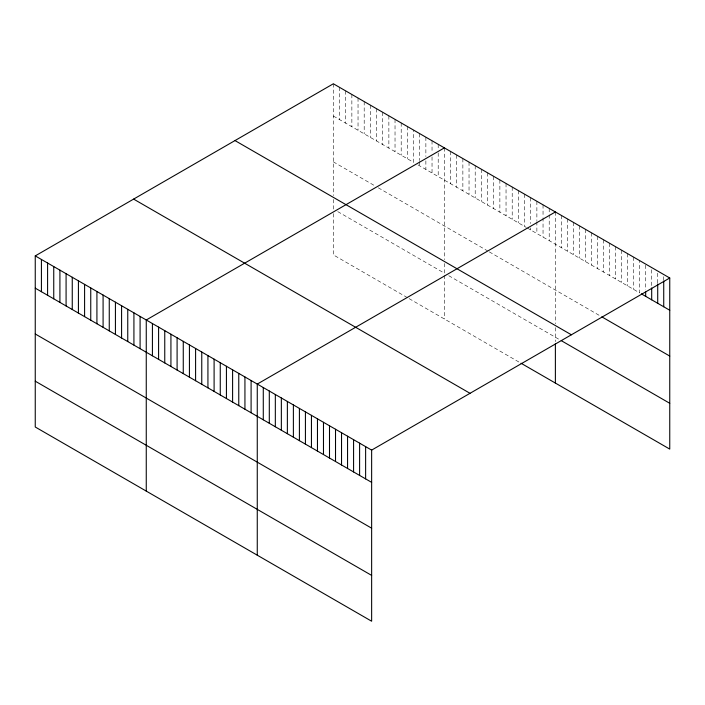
<?xml version="1.0" encoding="UTF-8"?>
<svg xmlns="http://www.w3.org/2000/svg" width="705" height="705" viewBox="0 0 705 705"><rect width="100%" height="100%" fill="white"/><g stroke="black" fill="none" stroke-linecap="round" stroke-linejoin="round"><path stroke-width="0.53" stroke-dasharray="3.52 2.64" d="M333.359 83.78L333.359 195.585M333.359 116.034L413.535 162.326L413.535 130.072M417.942 164.864L526.309 227.433M527.181 227.935L639.655 292.875L639.655 260.621M333.359 161.859L374.769 185.768M378.294 187.803L487.543 250.874M489.305 251.888L600.951 316.351M337.765 211.615L444.37 273.161L444.37 263.529M448.777 275.708L561.4 340.726M407.367 297.616L333.359 254.893L333.359 211.253M409.129 298.638L520.14 362.731M663.731 276.668L663.731 279.894M657.712 273.196L657.712 282.872M651.693 269.715L651.693 286.917M645.674 265.168L645.674 289.896M633.636 257.14L633.636 289.394M627.609 253.668L627.609 285.922M621.59 250.187L621.59 282.449M615.571 246.715L615.571 278.969M609.552 243.243L609.552 275.496M603.533 239.762L603.533 272.015M597.514 236.29L597.514 268.543M591.495 232.817L591.495 265.071M585.476 229.337L585.476 261.59M579.457 225.864L579.457 258.118M573.438 222.383L573.438 254.646M567.419 218.911L567.419 251.165M561.4 215.439L561.4 247.693M555.381 211.958L555.381 323.762M555.381 327.613L555.381 341.617M549.213 208.398L549.213 213.774M549.213 214.849L549.213 240.652M543.044 204.838L543.044 216.664M543.044 217.739L543.044 237.092M536.875 201.278L536.875 220.63M536.875 221.705L536.875 233.531M530.706 197.717L530.706 223.52M530.706 227.821L530.706 229.971M524.546 194.157L524.546 226.411M518.378 190.597L518.378 222.85M512.209 187.036L512.209 219.29M506.04 183.476L506.04 215.73M499.871 179.916L499.871 212.17M493.703 176.356L493.703 208.609M487.543 172.796L487.543 205.049M481.374 169.235L481.374 201.489M475.205 165.675L475.205 197.929M469.036 162.115L469.036 194.368M462.868 158.554L462.868 190.808M456.708 154.994L456.708 187.248M450.539 151.434L450.539 183.688M444.37 147.874L444.37 259.669M444.37 275.347L444.37 318.986M438.202 144.313L438.202 148.614M438.202 152.915L438.202 176.567M432.033 140.753L432.033 152.58M432.033 156.88L432.033 173.007M425.873 137.193L425.873 156.545M425.873 160.846L425.873 169.447M419.704 133.633L419.704 160.511M419.704 161.586L419.704 165.887M407.367 126.512L407.367 158.766M401.198 122.952L401.198 155.206M395.029 119.383L395.029 151.645M388.869 115.823L388.869 148.085M382.7 112.262L382.7 144.525M376.532 108.702L376.532 140.956M370.363 105.142L370.363 137.396M364.194 101.582L364.194 133.835M358.034 98.021L358.034 130.275M351.865 94.461L351.865 126.715M345.697 90.901L345.697 123.155M339.528 87.341L339.528 119.594M333.359 199.436L333.359 209.068"/><path stroke-width="1.06" d="M35.25 255.897L371.641 450.107L371.641 621.22L35.25 427.01L35.25 255.897L333.359 83.78L669.75 277.99L669.75 449.103L521.021 363.234M444.37 147.874L146.261 319.982L146.261 491.094M555.381 211.958L257.263 384.075L257.263 555.188M371.641 450.107L669.75 277.99M641.374 293.862L669.75 310.244M601.814 316.845L669.75 356.069M234.985 140.577L571.376 334.787M561.4 340.726L669.75 403.286M133.624 199.101L470.015 393.311M35.25 288.151L371.641 482.361M35.25 333.976L371.641 528.186M35.25 381.185L371.641 575.395M663.731 280.969L663.731 306.772M657.712 283.948L657.712 303.3M651.693 287.993L651.693 299.819M645.674 292.046L645.674 296.347M555.381 343.793L555.381 383.071M365.622 446.635L365.622 478.889M359.603 443.154L359.603 475.408M353.575 439.682L353.575 471.936M347.556 436.201L347.556 468.464M341.537 432.729L341.537 464.983M335.518 429.257L335.518 461.511M329.499 425.776L329.499 458.03M323.48 422.304L323.48 454.558M317.462 418.832L317.462 451.085M311.443 415.351L311.443 447.605M305.424 411.879L305.424 444.132M299.405 408.406L299.405 440.66M293.386 404.926L293.386 437.179M287.367 401.453L287.367 433.707M281.348 397.973L281.348 430.235M275.329 394.5L275.329 426.754M269.301 391.028L269.301 423.282M263.282 387.547L263.282 419.801M251.095 380.515L251.095 412.769M244.935 376.955L244.935 409.208M238.766 373.394L238.766 405.648M232.597 369.834L232.597 402.088M226.428 366.274L226.428 398.528M220.26 362.714L220.26 394.967M214.1 359.153L214.1 391.407M207.931 355.593L207.931 387.847M201.762 352.033L201.762 384.287M195.593 348.473L195.593 380.726M189.425 344.912L189.425 377.166M183.265 341.352L183.265 373.606M177.096 337.792L177.096 370.046M170.927 334.223L170.927 366.485M164.758 330.663L164.758 362.925M158.59 327.102L158.59 359.365M152.421 323.542L152.421 355.796M140.092 316.422L140.092 348.675M133.924 312.861L133.924 345.115M127.755 309.301L127.755 341.555M121.586 305.741L121.586 337.995M115.426 302.181L115.426 334.434M109.257 298.62L109.257 330.874M103.089 295.06L103.089 327.314M96.92 291.5L96.92 323.754M90.751 287.94L90.751 320.193M84.591 284.379L84.591 316.633M78.422 280.819L78.422 313.073M72.254 277.259L72.254 309.513M66.085 273.699L66.085 305.952M59.916 270.138L59.916 302.392M53.747 266.578L53.747 298.832M47.587 263.018L47.587 295.272M41.419 259.458L41.419 291.711"/></g></svg>
